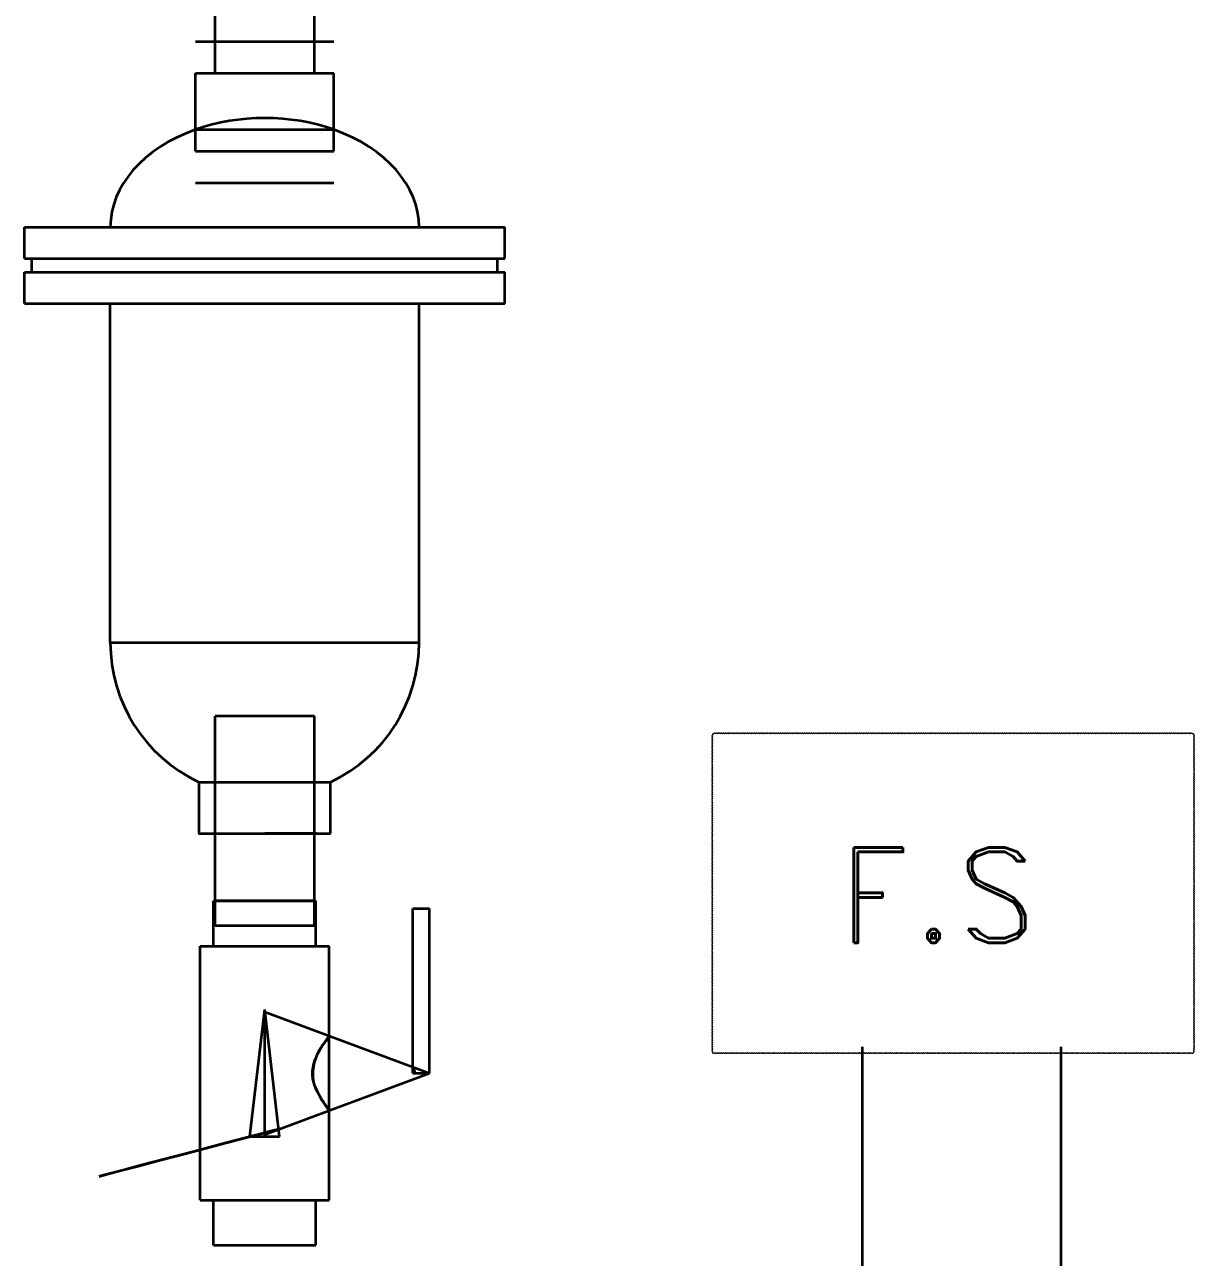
# Model space of a CAD drawing. Header units: inches. Extents: x 191440 to 383551, y 141448 to 284946.
# Drawn here: x 191816.548 to 191817.683, y 141603.562 to 141604.758 of the extents above; entities that cross this region are included whole.
import ezdxf

# ---------------------------------------------------------------- set-up
doc = ezdxf.new("R2010")
doc.units = ezdxf.units.IN
doc.header["$MEASUREMENT"] = 0
doc.linetypes.add('DGN Style 3', pattern=[426.72, 304.8, -121.92])
doc.layers.add('VP', color=7, linetype='Continuous')
doc.layers.add('WB-SJ3-M-SECTA - I-DIAG-EQPM', color=6, linetype='Continuous', lineweight=13)
doc.layers.add('WB-SJ3-M-SECTA - P-TW', color=7, linetype='Continuous', lineweight=35)
doc.styles.add('ROMAND10', font='ROMAND.shx', dxfattribs={"height": 0.2})

# ---------------------------------------------------------------- blocks, each defined once
blk = doc.blocks.new('PIPE_7')
at = {"layer": 'WB-SJ3-M-SECTA - P-TW', "linetype": 'DGN Style 3', "lineweight": 35}
for p, q in [((1.131267806291362, 48.88900738334632), (1.131267806291362, 59.89971988344223)), ((23.75314280629163, 48.88900738358461), (23.75314280629163, 59.89971988344223))]:
    blk.add_line(p, q, dxfattribs=at)
at = {"layer": 'WB-SJ3-M-SECTA - P-TW', "linetype": 'Continuous', "lineweight": 35}
for p, q in [((1.131267806291362, 0.0009516053196421126), (1.131267806291362, 48.88900738334632)), ((23.75314280629163, 0.0009516053196421126), (23.75314280629163, 48.88900738358461))]:
    blk.add_line(p, q, dxfattribs=at)
at = {"layer": 'WB-SJ3-M-SECTA - P-TW', "linetype": 'Continuous', "lineweight": 35, "flags": 128}
blk.add_lwpolyline([(0.000174055814568419, 59.89971988344223), (24.88423655581437, 59.89971988344223)], dxfattribs=at)
blk = doc.blocks.new('*U171')
at = {"layer": 'WB-SJ3-M-SECTA - P-TW'}
for p, q in [((7.385492153844098e-06, 130.9303684678071), (7.385492153844098e-06, 138.044757233858)), ((109.3184032680988, 130.9303684678071), (109.3184032680988, 138.044757233858)), ((7.385492153844098e-06, 130.9303684678071), (1.673360839128236, 130.9303684678071)), ((1.673360838889948, 127.808564560175), (1.673360838889948, 130.9303684678071)), ((107.6450498144627, 127.808564560175), (107.6450498144627, 130.9303684678071)), ((107.6450498552322, 130.9303684678071), (109.3184033088683, 130.9303684678071)), ((7.385492153844098e-06, 120.694175794124), (7.385492153844098e-06, 127.808564560175)), ((109.3184032680988, 120.694175794124), (109.3184032680988, 127.808564560175)), ((7.385492153844098e-06, 120.694175794124), (19.50295534729958, 120.694175794124)), ((19.50295534729958, 43.50790159225471), (19.50295534729958, 120.694175794124)), ((89.81545530629137, 43.50790159225471), (89.81545530629137, 120.694175794124)), ((89.81545534729958, 120.694175794124), (109.3184033091065, 120.694175794124)), ((69.67971636462198, 8.365511894226074e-05), (69.67971636462198, 11.72195876216756)), ((45.47011062908177, 8.365511894226074e-05), (54.52047520017595, 8.365511894226074e-05))]:
    blk.add_line(p, q, dxfattribs=at)
at = {"layer": 'WB-SJ3-M-SECTA - P-TW', "linetype": 'DGN Style 3'}
for p, q in [((7.385492153844098e-06, 138.044757233858), (19.50295534729958, 138.044757233858)), ((89.81545534729958, 138.044757233858), (109.3184033091065, 138.044757233858)), ((7.385492153844098e-06, 127.808564560175), (1.673360839128236, 127.808564560175)), ((107.6450498554705, 127.808564560175), (109.3184033091065, 127.808564560175)), ((54.52047520017595, 8.365511894226074e-05), (54.65920532703376, 8.365511894226074e-05))]:
    blk.add_line(p, q, dxfattribs=at)
at = {"layer": 'WB-SJ3-M-SECTA - P-TW', "flags": 128}
for points in [[(38.89533030605298, 160.2641964645372), (70.42308030605318, 160.2641964645372)], [(38.89533030605298, 160.2641964645372), (38.89533032703412, 160.2641964645372)], [(7.385492153844098e-06, 138.0447572336197), (109.3184032680988, 138.0447572336197)], [(7.385492153844098e-06, 138.0447572336197), (7.344484401983209e-06, 138.0447572336197)], [(109.3184033091065, 138.0447572336197), (109.3184032676218, 138.0447572336197)], [(7.385492153844098e-06, 130.9303684675688), (109.3184032680988, 130.9303684675688)], [(7.385492153844098e-06, 130.9303684675688), (7.344484401983209e-06, 130.9303684675688)], [(109.3184033091065, 130.9303684675688), (109.3184032678605, 130.9303684675688)], [(7.385492153844098e-06, 127.8085645599367), (109.3184032680988, 127.8085645599367)], [(7.385492153844098e-06, 127.8085645599367), (7.344484401983209e-06, 127.8085645599367)], [(109.3184033091065, 127.8085645599367), (109.3184032676218, 127.8085645599367)], [(7.385253866232233e-06, 120.6941757938857), (109.3184032678605, 120.6941757938857)], [(7.385015578620369e-06, 120.6941757938857), (7.344245659623994e-06, 120.6941757938857)], [(109.3184033088683, 120.6941757938857), (109.3184032673835, 120.6941757938857)], [(19.50295534706129, 43.5079015920146), (19.50295530605308, 43.5079015920146)], [(19.50295534706129, 43.5079015920146), (89.81545530605308, 43.5079015920146)], [(89.81545534706129, 43.5079015920146), (89.8154553058148, 43.5079015920146)], [(39.63869428849193, 11.72195876192927), (39.63869424796076, 11.72195876192927)], [(39.63869428920725, 11.72195876169098), (69.6797163643837, 11.72195876169098)], [(69.67971640563019, 11.72195876192927), (69.6797163643837, 11.72195876192927)], [(39.63869428825365, 8.365488065464888e-05), (39.63869424772247, 8.365488065464888e-05)], [(39.63869428873068, 8.365488065464888e-05), (69.6797163643837, 8.365488065464888e-05)], [(69.67971640539145, 8.365488065464888e-05), (69.6797163643837, 8.365488065464888e-05)]]:
    blk.add_lwpolyline(points, dxfattribs=at)
at = {"layer": 'WB-SJ3-M-SECTA - P-TW', "linetype": 'DGN Style 3', "flags": 128}
for points in [[(38.89533032703412, 160.2641964645372), (70.42308030605318, 160.2641964645372)], [(66.43261041426649, 8.365511894226074e-05), (57.02830004787438, 8.365511894226074e-05), (54.65920532703376, 8.365511894226074e-05)]]:
    blk.add_lwpolyline(points, dxfattribs=at)
at = {"layer": 'WB-SJ3-M-SECTA - P-TW'}
for start, end in [(180, 244.7068297451315), (295.2931702548685, 359.9999999999999)]:
    blk.add_arc((54.65920532655718, 43.5079015920146), 35.15625, start, end, dxfattribs=at)
at = {"layer": 'WB-SJ3-M-SECTA - P-TW', "linetype": 'DGN Style 3'}
blk.add_ellipse((54.65920532679547, 138.0447572336197), major_axis=(35.15624999999999, 0), ratio=0.7070870171212611, start_param=1.105827804156613, end_param=2.035764850754552, dxfattribs=at)
at = {"layer": 'WB-SJ3-M-SECTA - P-TW'}
for start_param, end_param in [(2.035764850754552, 3.141592653589793), (0, 1.105827804156613)]:
    blk.add_ellipse((54.65920532679547, 138.0447572336197), major_axis=(35.15624999999999, 0), ratio=0.7070870171212611, start_param=start_param, end_param=end_param, dxfattribs=at)
blk.add_rational_spline([(39.63869424796076, 11.72195878147977), (39.63869428825365, 5.861021208762395), (39.63869428849193, 8.365511894226074e-05), (41.60343094587324, 8.365511894226074e-05), (43.56816760349284, 8.365511894226074e-05)], [0.9999999996243765, 1, 1, 1, 1], degree=2, knots=[0, 0, 0, 0.8843268768241999, 0.8843268768241999, 1, 1, 1], dxfattribs=at)
at = {"layer": 'WB-SJ3-M-SECTA - P-TW', "linetype": 'DGN Style 3'}
blk.add_open_spline([(43.56816760349284, 8.365511894226074e-05), (54.7691552045344, 8.365511894226074e-05), (65.9701428058147, 8.365511894226074e-05)], degree=2, dxfattribs=at)
at = {"layer": 'WB-SJ3-M-SECTA - P-TW'}
blk.add_open_spline([(65.9701428058147, 8.365511894226074e-05), (67.82492958521834, 8.365511894226074e-05), (69.6797163643837, 8.365511894226074e-05)], degree=2, dxfattribs=at)
blk = doc.blocks.new('V_BALL_2')
at = {"layer": 'WB-SJ3-M-SECTA - P-TW', "linetype": 'Continuous', "lineweight": 35}
for p, q in [((3.084705306053365, 68.10444653367995), (3.084705306053365, 78.3914465339185)), ((26.32570530605335, 68.10444653367995), (26.32570530605335, 78.3914465339185)), ((48.45520530605336, 39.19607153344259), (48.45520530605336, 76.69607153368088)), ((52.20520530605336, 39.19607153344259), (52.20520530605336, 76.69607153368088)), ((0.0009865560532489326, 10.28769653391828), (0.0009865560532489326, 68.10444653367995)), ((29.40942405605347, 47.68765676999101), (29.40942405605347, 68.10444653367995)), ((29.40874811792401, 47.68790856170745), (52.20520530605336, 39.19607153344259)), ((29.40942405605347, 30.70448629689236), (52.20520530605336, 39.19607153344259)), ((48.91215366935739, 39.19607153344259), (52.20520530605336, 39.19607153344259)), ((29.40942405605347, 10.28769653391828), (29.40942405605347, 30.75204532909447)), ((3.084705306053365, 0.0006965336797293276), (3.084705306053365, 10.28769653367999)), ((26.32570530605335, 0.0006965336797293276), (26.32570530605335, 10.28769653367999))]:
    blk.add_line(p, q, dxfattribs=at)
at = {"layer": 'WB-SJ3-M-SECTA - P-TW', "linetype": 'DGN Style 3', "lineweight": 35}
for p, q in [((11.3119240562919, 24.74188403344124), (14.70520530629165, 53.65025903344213)), ((18.09848655629185, 24.74188403344124), (14.70520530629165, 53.65025903344213)), ((14.70520530605336, 53.16507934594119), (29.40874811792401, 47.68790856170745)), ((14.70520530629165, 24.74188403344124), (14.70520530629165, 53.16496319794715)), ((29.40942405605347, 30.75204532909447), (29.40942405605347, 47.68765676999101)), ((14.70520530605336, 25.22706372094217), (29.40942405605347, 30.70448629689236))]:
    blk.add_line(p, q, dxfattribs=at)
at = {"layer": 'WB-SJ3-M-SECTA - P-TW', "linetype": 'Continuous', "lineweight": 35, "flags": 128}
for points in [[(3.084705306053365, 78.39144653368021), (26.32570530605335, 78.39144653368021)], [(26.32570530557632, 78.39144653368021), (26.32570530605335, 78.39144653368021)], [(48.45520530605336, 76.6960715329642), (48.45520530605336, 76.6960715332043)], [(48.45520530605336, 76.6960715332043), (52.20520530605336, 76.6960715332043)], [(52.20520530605336, 39.1960715329642), (52.20520530605336, 76.6960715329642)], [(0.0009865562919912918, 68.10444653296508), (29.40942405629175, 68.10444653296508)], [(29.40942405557644, 68.10444653296508), (29.40942405629175, 68.10444653296508)], [(48.45520530581507, 39.19607153344259), (52.20520530581507, 39.19607153344259)], [(52.18283651685715, 39.19607153344259), (52.20520530581507, 39.19607153344259)], [(0.0009865562919912918, 10.2876965334417), (29.40942405629175, 10.2876965334417)], [(26.32570530629164, 10.2876965334417), (29.40942405629175, 10.2876965334417)], [(3.084705306053365, 0.0006965334414417157), (26.32570530605335, 0.0006965334414417157)], [(26.01614280581498, 0.0006965334414417157), (26.32570530605335, 0.0006965334414417157)]]:
    blk.add_lwpolyline(points, dxfattribs=at)
at = {"layer": 'WB-SJ3-M-SECTA - P-TW', "linetype": 'DGN Style 3', "lineweight": 35, "flags": 128}
for points in [[(3.084705306053365, 78.39144653368021), (26.32570530557632, 78.39144653368021)], [(48.45520530605336, 39.1960715332043), (48.45520530605336, 76.6960715329642)], [(48.45520530605336, 76.6960715332043), (52.20520530605336, 76.6960715332043)], [(0.0009865562919912918, 68.10444653296508), (3.084705306291653, 68.10444653296508)], [(26.32570530605335, 68.10444653296508), (29.40942405557644, 68.10444653296508)], [(14.70520530629165, 25.22706372070388), (14.70520530629165, 53.16507934570291)], [(48.50912641930609, 39.19607153344259), (52.18283651685715, 39.19607153344259)], [(11.31192405605316, 24.74188403344124), (18.09848655605356, 24.74188403344124)], [(3.394267805815161, 0.0006965334414417157), (26.01614280581498, 0.0006965334414417157)]]:
    blk.add_lwpolyline(points, dxfattribs=at)
at = {"layer": 'WB-SJ3-M-SECTA - P-TW', "linetype": 'Continuous', "lineweight": 35}
for points, knots in [([(29.40942405605347, 30.75204532909447), (29.4141782112124, 30.74388327622364), (29.45747292256374, 30.63046595096603), (27.47072838163376, 32.8666416525848), (24.17308046007156, 41.43111126995063), (28.97252138090153, 46.94187670230895), (29.25774988722833, 47.47878870844943), (29.38974770712866, 47.66091958713514), (29.40222316503559, 47.67787171363852), (29.40845643758803, 47.68634172129714)], [0, 0, 0, 0, 0.01648349511028891, 0.4079534436881763, 0.4320537596514909, 0.9282050131135698, 0.9521725023826053, 0.9761033358816918, 1, 1, 1, 1]), ([(29.40885329890261, 47.68808199214982), (29.40717144966129, 47.6853062150476), (29.40311741256755, 47.67861530351729), (29.28676801633856, 47.65303282785499), (29.27637543559104, 47.54010045480754), (29.25295575284963, 47.46736975908243), (29.24707516479521, 47.45114405155255)], [0, 0, 0, 0, 0.2375823432572851, 0.5726837465514297, 0.9072898846332286, 1, 1, 1, 1])]:
    blk.add_open_spline(points, degree=3, knots=knots, dxfattribs=at)
at = {"layer": 'WB-SJ3-M-SECTA - P-TW', "linetype": 'DGN Style 3', "lineweight": 35}
for points, knots in [([(29.24707516479521, 47.45114405155255), (29.00040356230738, 46.77052823638951), (25.81938142299668, 43.95079707217155), (25.25882596445126, 37.40172470545804), (27.99335843515428, 32.53981984949132), (29.31688256955158, 30.91092287468928), (29.40942405605347, 30.75204532909447)], [0, 0, 0, 0, 0.3202429801463288, 0.6161335854844465, 0.6429480163677319, 1, 1, 1, 1]), ([(14.70520530962949, 25.62006611156539), (18.86760720157645, 26.71537441039072), (18.86649705243144, 26.7155233240137), (14.70520531034481, 25.62006555581138), (14.70520531034481, 25.62006555581138), (-35.23029559469479, 12.47457233738351), (-35.24361739373398, 12.47636652566143), (14.70520530962949, 25.62006611156539)], [0, 0, 0, 0, 1, 1, 1, 1.00000001, 1.000000555754474, 1.000000555754474, 1.000000555754474, 1.000000555754474])]:
    blk.add_open_spline(points, degree=3, knots=knots, dxfattribs=at)
at = {"layer": 'WB-SJ3-M-SECTA - P-TW', "linetype": 'Continuous', "lineweight": 35}
blk.add_open_spline([(48.91215366911911, 39.19563998866033), (48.39391357731847, 40.99242125153614), (48.38842299151429, 40.99076225853059), (48.9121537027363, 39.19607156109851)], degree=3, dxfattribs=at)
blk = doc.blocks.new('PIPE_26')
at = {"layer": 'WB-SJ3-M-SECTA - P-TW', "linetype": 'DGN Style 3', "lineweight": 35}
for p, q in [((0.1762678058148595, 20.99908365512056), (0.1762678058148595, 47.71473009157307)), ((22.79814280581468, 20.99908365512056), (22.79814280581468, 47.71473009157307))]:
    blk.add_line(p, q, dxfattribs=at)
at = {"layer": 'WB-SJ3-M-SECTA - P-TW', "linetype": 'Continuous', "lineweight": 35}
for p, q in [((0.1762678058148595, 0.0006320815100480104), (0.1762678058148595, 20.99908365512056)), ((22.79814280581468, 0.0006320815100480104), (22.79814280581468, 20.99908365512056))]:
    blk.add_line(p, q, dxfattribs=at)
at = {"layer": 'WB-SJ3-M-SECTA - P-TW', "linetype": 'DGN Style 3', "lineweight": 35, "flags": 128}
for points in [[(22.79814280605297, 47.71473009133479), (0.1762678060531471, 47.71473009133479)], [(22.79814280581468, 0.0006320812717603985), (0.1762678062914347, 0.0006320812717603985)]]:
    blk.add_lwpolyline(points, dxfattribs=at)
at = {"layer": 'WB-SJ3-M-SECTA - P-TW', "linetype": 'Continuous', "lineweight": 35, "flags": 128}
blk.add_lwpolyline([(22.79814280605297, 0.0006320812717603985), (0.1762678060531471, 0.0006320812717603985)], dxfattribs=at)
at = {"layer": 'WB-SJ3-M-SECTA - P-TW'}
for points in [[(0.1762678058148595, 20.99908365512056), (0.0009817581176321255, 20.99908365512056), (5.402219252348004, 20.99908365512056), (11.4354055304525, 20.99908365512056)], [(0.1762678058148595, 20.99908365512056), (0.1532458264828165, 20.99908365512056), (0.2305111582277277, 20.99908365512056), (0.3961676034928132, 20.99908365512056)], [(11.48720532703373, 20.99908365512056), (17.54138833951947, 20.99908365512056), (22.97080395412422, 20.99908365512056), (22.79814280581468, 20.99908365512056)], [(22.7254146761893, 20.99908365512056), (22.76772588300719, 20.99908365512056), (22.7904027543068, 20.99908365512056), (22.79228411364556, 20.99908365512056)]]:
    blk.add_open_spline(points, degree=3, dxfattribs=at)
at = {"layer": 'WB-SJ3-M-SECTA - P-TW', "linetype": 'DGN Style 3'}
for points in [[(0.3961676034928132, 20.99908365512056), (1.455876576423634, 20.99908365512056), (6.132724162101567, 20.99908365512056), (11.31253532218943, 20.99908365512056)], [(11.48720531654362, 20.99908365512056), (17.03835300040237, 20.99908365512056), (22.09074657463998, 20.99908365512056), (22.7254146761893, 20.99908365512056)]]:
    blk.add_open_spline(points, degree=3, dxfattribs=at)
at = {"layer": 'WB-SJ3-M-SECTA - P-TW', "linetype": 'Continuous', "lineweight": 35}
for points, weights in [([(0.1762678062914347, 5.653446533680835), (0.1762678055765718, 5.653446533440729), (11.48720530581477, 5.653446533680835)], [0.8038475772933596, 0.6339745962155706, 1]), ([(21.72513312125193, 5.653446533680835), (22.79814280605251, 5.653446533680835), (22.79814280581422, 5.653446533442548)], [0.7513403954119977, 0.7584957074779677, 0.8038475772933493])]:
    blk.add_rational_spline(points, weights, degree=2, dxfattribs=at)
at = {"layer": 'WB-SJ3-M-SECTA - P-TW', "linetype": 'DGN Style 3', "lineweight": 35}
blk.add_rational_spline([(22.79814280581422, 5.653446533442548), (22.79814280605297, 5.653446533680835), (21.28276452159889, 5.653446533680835), (11.48720530581477, 5.653446533680835), (1.691646090268932, 5.653446533680835), (0.1762678060536018, 5.653446533679016), (0.1762678062914347, 5.653446533680835)], [0.8038475772933493, 0.8660254037844184, 1, 0.5000000000000001, 1, 0.8660254037844295, 0.8038475772933596], degree=2, knots=[0, 0, 0, 0.1744576301870291, 0.1744576301870291, 0.8255423698129852, 0.8255423698129852, 1, 1, 1], dxfattribs=at)
blk = doc.blocks.new('PCPL_4')
at = {"layer": 'WB-SJ3-M-SECTA - P-TW', "linetype": 'Continuous', "lineweight": 35}
for p, q in [((0.00033030605300155, 12.12119646501378), (0.00033030605300155, 24.98427660560446)), ((31.5280803060532, 12.12119647932013), (31.5280803060532, 24.98427660560446))]:
    blk.add_line(p, q, dxfattribs=at)
at = {"layer": 'WB-SJ3-M-SECTA - P-TW', "linetype": 'DGN Style 3', "lineweight": 35}
for p, q in [((0.00033030605300155, 7.210626605510697), (0.00033030605300155, 12.12119646477549)), ((31.5280803060532, 7.210626605510697), (31.5280803060532, 12.12119646477549)), ((0.0003303062917439092, 7.21062660527241), (31.5280803060532, 7.21062660527241)), ((0.0003303062917439092, 0.0002016053185798228), (31.5280803060532, 0.0002016050802922109))]:
    blk.add_line(p, q, dxfattribs=at)
at = {"layer": 'WB-SJ3-M-SECTA - P-TW', "linetype": 'Continuous', "lineweight": 35, "flags": 128}
for points in [[(0.0003303062917439092, 32.19470160508172), (31.52808030557617, 32.19470160508172)], [(28.20623655629151, 32.19470160508172), (31.52808030629149, 32.19470160508172)], [(0.00033030605300155, 24.98427660512789), (31.5280803060532, 24.98427660512789)]]:
    blk.add_lwpolyline(points, dxfattribs=at)
at = {"layer": 'WB-SJ3-M-SECTA - P-TW', "linetype": 'DGN Style 3', "lineweight": 35, "flags": 128}
for points in [[(0.0003303062917439092, 7.21062660527241), (31.52808030629149, 7.21062660527241)], [(0.0003303058147139382, 0.0002016053185798228), (31.52808030581491, 0.0002016053185798228)], [(28.20623655581448, 0.0002016053185798228), (31.52808030581491, 0.0002016053185798228)]]:
    blk.add_lwpolyline(points, dxfattribs=at)

msp = doc.modelspace()

# ---------------------------------------------------------------- linework, layer by layer
at = {"layer": 'WB-SJ3-M-SECTA - I-DIAG-EQPM', "linetype": 'DGN Style 3', "elevation": -2641.427967650901}
msp.add_lwpolyline([(191817.2152617207, 141603.7611366635, 0.52056705), (191817.2173920763, 141603.7611366635, 0.52056705), (191817.219522432, 141603.7611366635, 0.52056705), (191817.2216527876, 141603.7611366635, 0.52056705), (191817.2237831433, 141603.7611366635, 0.52056705), (191817.2259134988, 141603.7611366635, 0.52056705), (191817.2280438545, 141603.7611366635, 0.52056705), (191817.2301742102, 141603.7611366635, 0.52056705), (191817.2323045658, 141603.7611366635, 0.52056705), (191817.2344349215, 141603.7611366635, 0.52056705), (191817.2365652771, 141603.7611366635, 0.52056705), (191817.2386956328, 141603.7611366635, 0.52056705), (191817.2408259884, 141603.7611366635, 0.52056705), (191817.2429563441, 141603.7611366635, 0.52056705), (191817.2450866997, 141603.7611366635, 0.52056705), (191817.2472170554, 141603.7611366635, 0.52056705), (191817.249347411, 141603.7611366635, 0.52056705), (191817.2514777667, 141603.7611366635, 0.52056705), (191817.2536081224, 141603.7611366635, 0.52056705), (191817.255738478, 141603.7611366635, 0.52056705), (191817.2578688336, 141603.7611366635, 0.52056705), (191817.2599991892, 141603.7611366635, 0.52056705), (191817.2621295449, 141603.7611366635, 0.52056705), (191817.2642599005, 141603.7611366635, 0.52056705), (191817.2663902562, 141603.7611366635, 0.52056705), (191817.2685206118, 141603.7611366635, 0.52056705), (191817.2706509675, 141603.7611366635, 0.52056705), (191817.2727813232, 141603.7611366635, 0.52056705), (191817.2749116788, 141603.7611366635, 0.52056705), (191817.2770420345, 141603.7611366635, 0.52056705), (191817.2791723901, 141603.7611366635, 0.52056705), (191817.2813027457, 141603.7611366635, 0.52056705), (191817.2834331013, 141603.7611366635, 0.52056705), (191817.285563457, 141603.7611366635, 0.52056705), (191817.2876938126, 141603.7611366635, 0.52056705), (191817.2898241683, 141603.7611366635, 0.52056705), (191817.291954524, 141603.7611366635, 0.52056705), (191817.2940848796, 141603.7611366635, 0.52056705), (191817.2962152353, 141603.7611366635, 0.52056705), (191817.2983455909, 141603.7611366635, 0.52056705), (191817.3004759466, 141603.7611366635, 0.52056705), (191817.3026063022, 141603.7611366635, 0.52056705), (191817.3047366579, 141603.7611366635, 0.52056705), (191817.3068670135, 141603.7611366635, 0.52056705), (191817.3089973692, 141603.7611366635, 0.52056705), (191817.3111277249, 141603.7611366635, 0.52056705), (191817.3132580805, 141603.7611366635, 0.52056705), (191817.3153884361, 141603.7611366635, 0.52056705), (191817.3175187917, 141603.7611366635, 0.52056705), (191817.3196491474, 141603.7611366635, 0.52056705), (191817.321779503, 141603.7611366635, 0.52056705), (191817.3239098587, 141603.7611366635, 0.52056705), (191817.3260402143, 141603.7611366635, 0.52056705), (191817.32817057, 141603.7611366635, 0.52056705), (191817.3303009257, 141603.7611366635, 0.52056705), (191817.3324312813, 141603.7611366635, 0.52056705), (191817.334561637, 141603.7611366635, 0.52056705), (191817.3366919925, 141603.7611366635, 0.52056705), (191817.3388223482, 141603.7611366635, 0.52056705), (191817.3409527038, 141603.7611366635, 0.52056705), (191817.3430830595, 141603.7611366635, 0.52056705), (191817.3452134151, 141603.7611366635, 0.52056705), (191817.3473437708, 141603.7611366635, 0.52056705), (191817.3494741265, 141603.7611366635, 0.52056705), (191817.3516044821, 141603.7611366635, 0.52056705), (191817.3537348378, 141603.7611366635, 0.52056705), (191817.3558651934, 141603.7611366635, 0.52056705), (191817.3579955491, 141603.7611366635, 0.52056705), (191817.3601259047, 141603.7611366635, 0.52056705), (191817.3622562604, 141603.7611366635, 0.52056705), (191817.364386616, 141603.7611366635, 0.52056705), (191817.3665169716, 141603.7611366635, 0.52056705), (191817.3686473273, 141603.7611366635, 0.52056705), (191817.3707776829, 141603.7611366635, 0.52056705), (191817.3729080386, 141603.7611366635, 0.52056705), (191817.3750383942, 141603.7611366635, 0.52056705), (191817.3771687499, 141603.7611366635, 0.52056705), (191817.3792991055, 141603.7611366635, 0.52056705), (191817.3814294612, 141603.7611366635, 0.52056705), (191817.3835598168, 141603.7611366635, 0.52056705), (191817.3856901725, 141603.7611366635, 0.52056705), (191817.3878205282, 141603.7611366635, 0.52056705), (191817.3899508837, 141603.7611366635, 0.52056705), (191817.3920812394, 141603.7611366635, 0.52056705), (191817.394211595, 141603.7611366635, 0.52056705), (191817.3963419507, 141603.7611366635, 0.52056705), (191817.3984723063, 141603.7611366635, 0.52056705), (191817.400602662, 141603.7611366635, 0.52056705), (191817.4027330176, 141603.7611366635, 0.52056705), (191817.4048633733, 141603.7611366635, 0.52056705), (191817.406993729, 141603.7611366635, 0.52056705), (191817.4091240846, 141603.7611366635, 0.52056705), (191817.4112544403, 141603.7611366635, 0.52056705), (191817.4133847959, 141603.7611366635, 0.52056705), (191817.4155151516, 141603.7611366635, 0.52056705), (191817.4176455071, 141603.7611366635, 0.52056705), (191817.4197758629, 141603.7611366635, 0.52056705), (191817.4219062185, 141603.7611366635, 0.52056705), (191817.4240365741, 141603.7611366635, 0.52056705), (191817.4261669298, 141603.7611366635, 0.52056705), (191817.4282972854, 141603.7611366635, 0.52056705), (191817.4304276411, 141603.7611366635, 0.52056705), (191817.4325579967, 141603.7611366635, 0.52056705), (191817.4346883524, 141603.7611366635, 0.52056705), (191817.436818708, 141603.7611366635, 0.52056705), (191817.4389490637, 141603.7611366635, 0.52056705), (191817.4410794193, 141603.7611366635, 0.52056705), (191817.443209775, 141603.7611366635, 0.52056705), (191817.4453401307, 141603.7611366635, 0.52056705), (191817.4474704863, 141603.7611366635, 0.52056705), (191817.4496008419, 141603.7611366635, 0.52056705), (191817.4517311975, 141603.7611366635, 0.52056705), (191817.4538615532, 141603.7611366635, 0.52056705), (191817.4559919088, 141603.7611366635, 0.52056705), (191817.4581222645, 141603.7611366635, 0.52056705), (191817.4602526201, 141603.7611366635, 0.52056705), (191817.4623829758, 141603.7611366635, 0.52056705), (191817.4645133315, 141603.7611366635, 0.52056705), (191817.4666436871, 141603.7611366635, 0.52056705), (191817.4687740428, 141603.7611366635, 0.52056705), (191817.4709043984, 141603.7611366635, 0.52056705), (191817.473034754, 141603.7611366635, 0.52056705), (191817.4751651096, 141603.7611366635, 0.52056705), (191817.4772954653, 141603.7611366635, 0.52056705), (191817.4794258209, 141603.7611366635, 0.52056705), (191817.4815561766, 141603.7611366635, 0.52056705), (191817.4836865323, 141603.7611366635, 0.52056705), (191817.4858168879, 141603.7611366635, 0.52056705), (191817.4879472436, 141603.7611366635, 0.52056705), (191817.4900775992, 141603.7611366635, 0.52056705), (191817.4922079549, 141603.7611366635, 0.52056705), (191817.4943383105, 141603.7611366635, 0.52056705), (191817.4964686662, 141603.7611366635, 0.52056705), (191817.4985990218, 141603.7611366635, 0.52056705), (191817.5007293774, 141603.7611366635, 0.52056705), (191817.5028597331, 141603.7611366635, 0.52056705), (191817.5049900887, 141603.7611366635, 0.52056705), (191817.5071204444, 141603.7611366635, 0.52056705), (191817.5092508, 141603.7611366635, 0.52056705), (191817.5113811557, 141603.7611366635, 0.52056705), (191817.5135115113, 141603.7611366635, 0.52056705), (191817.515641867, 141603.7611366635, 0.52056705), (191817.5177722226, 141603.7611366635, 0.52056705), (191817.5199025783, 141603.7611366635, 0.52056705), (191817.5220329339, 141603.7611366635, 0.52056705), (191817.5241632895, 141603.7611366635, 0.52056705), (191817.5262936452, 141603.7611366635, 0.52056705), (191817.5284240008, 141603.7611366635, 0.52056705), (191817.5305543565, 141603.7611366635, 0.52056705), (191817.5326847121, 141603.7611366635, 0.52056705), (191817.5348150678, 141603.7611366635, 0.52056705), (191817.5369454234, 141603.7611366635, 0.52056705), (191817.5390757791, 141603.7611366635, 0.52056705), (191817.5412061348, 141603.7611366635, 0.52056705), (191817.5433364904, 141603.7611366635, 0.52056705), (191817.5454668461, 141603.7611366635, 0.52056705), (191817.5475972017, 141603.7611366635, 0.52056705), (191817.5497275574, 141603.7611366635, 0.52056705), (191817.551857913, 141603.7611366635, 0.52056705), (191817.5539882687, 141603.7611366635, 0.52056705), (191817.5561186243, 141603.7611366635, 0.52056705), (191817.5582489799, 141603.7611366635, 0.52056705), (191817.5603793356, 141603.7611366635, 0.52056705), (191817.5625096912, 141603.7611366635, 0.52056705), (191817.5646400469, 141603.7611366635, 0.52056705), (191817.5667704025, 141603.7611366635, 0.52056705), (191817.5689007582, 141603.7611366635, 0.52056705), (191817.5710311138, 141603.7611366635, 0.52056705), (191817.5731614695, 141603.7611366635, 0.52056705), (191817.5752918251, 141603.7611366635, 0.52056705), (191817.5774221808, 141603.7611366635, 0.52056705), (191817.5795525365, 141603.7611366635, 0.52056705), (191817.5816828921, 141603.7611366635, 0.52056705), (191817.5838132477, 141603.7611366635, 0.52056705), (191817.5859436033, 141603.7611366635, 0.52056705), (191817.5880739591, 141603.7611366635, 0.52056705), (191817.5902043146, 141603.7611366635, 0.52056705), (191817.5923346703, 141603.7611366635, 0.52056705), (191817.5944650259, 141603.7611366635, 0.52056705), (191817.5965953816, 141603.7611366635, 0.52056705), (191817.5987257373, 141603.7611366635, 0.52056705), (191817.6008560929, 141603.7611366635, 0.52056705), (191817.6029864486, 141603.7611366635, 0.52056705), (191817.6051168042, 141603.7611366635, 0.52056705), (191817.6072471599, 141603.7611366635, 0.52056705), (191817.6093775154, 141603.7611366635, 0.52056705), (191817.6115078711, 141603.7611366635, 0.52056705), (191817.6136382267, 141603.7611366635, 0.52056705), (191817.6157685824, 141603.7611366635, 0.52056705), (191817.6178989381, 141603.7611366635, 0.52056705), (191817.6200292937, 141603.7611366635, 0.52056705), (191817.6221596494, 141603.7611366635, 0.52056705), (191817.624290005, 141603.7611366635, 0.52056705), (191817.6264203607, 141603.7611366635, 0.52056705), (191817.6285507163, 141603.7611366635, 0.52056705), (191817.630681072, 141603.7611366635, 0.52056705), (191817.6328114276, 141603.7611366635, 0.52056705), (191817.6349417832, 141603.7611366635, 0.52056705), (191817.6370721389, 141603.7611366635, 0.52056705), (191817.6392024945, 141603.7611366635, 0.52056705), (191817.6413328503, 141603.7611366635, 0.52056705), (191817.6434632058, 141603.7611366635, 0.52056705), (191817.6455935615, 141603.7611366635, 0.52056705), (191817.6477239171, 141603.7611366635, 0.52056705), (191817.6498542728, 141603.7611366635, 0.52056705), (191817.6519846284, 141603.7611366635, 0.52056705), (191817.6541149841, 141603.7611366635, 0.52056705), (191817.6562453398, 141603.7611366635, 0.52056705), (191817.6583756954, 141603.7611366635, 0.52056705), (191817.6605060511, 141603.7611366635, 0.52056705), (191817.6626364067, 141603.7611366635, 0.52056705), (191817.6647667623, 141603.7611366635, 0.52056705), (191817.6668971179, 141603.7611366635, 0.52056705), (191817.6690274736, 141603.7611366635, 0.52056705), (191817.6711578292, 141603.7611366635, 0.52056705), (191817.6732881849, 141603.7611366635, 0.52056705), (191817.6754185406, 141603.7611366635, 0.52056705), (191817.6775488962, 141603.7611366635, 0.52056705), (191817.6796792519, 141603.7611366635, 0.52056705), (191817.6818096075, 141603.7611366635, 0.52056705), (191817.6821855881, 141603.7628910385, 0.52056705), (191817.6821855881, 141603.7650213941, 0.52056705), (191817.6821855881, 141603.7671517498, 0.52056705), (191817.6821855881, 141603.7692821054, 0.52056705), (191817.6821855881, 141603.7714124611, 0.52056705), (191817.6821855881, 141603.7735428167, 0.52056705), (191817.6821855881, 141603.7756731724, 0.52056705), (191817.6821855881, 141603.777803528, 0.52056705), (191817.6821855881, 141603.7799338837, 0.52056705), (191817.6821855881, 141603.7820642393, 0.52056705), (191817.6821855881, 141603.784194595, 0.52056705), (191817.6821855881, 141603.7863249506, 0.52056705), (191817.6821855881, 141603.7884553063, 0.52056705), (191817.6821855881, 141603.7905856619, 0.52056705), (191817.6821855881, 141603.7927160175, 0.52056705), (191817.6821855881, 141603.7948463732, 0.52056705), (191817.6821855881, 141603.7969767288, 0.52056705), (191817.6821855881, 141603.7991070845, 0.52056705), (191817.6821855881, 141603.8012374402, 0.52056705), (191817.6821855881, 141603.8033677958, 0.52056705), (191817.6821855881, 141603.8054981515, 0.52056705), (191817.6821855881, 141603.8076285071, 0.52056705), (191817.6821855881, 141603.8097588628, 0.52056705), (191817.6821855881, 141603.8118892184, 0.52056705), (191817.6821855881, 141603.8140195741, 0.52056705), (191817.6821855881, 141603.8161499296, 0.52056705), (191817.6821855881, 141603.8182802853, 0.52056705), (191817.6821855881, 141603.820410641, 0.52056705), (191817.6821855881, 141603.8225409966, 0.52056705), (191817.6821855881, 141603.8246713523, 0.52056705), (191817.6821855881, 141603.8268017079, 0.52056705), (191817.6821855881, 141603.8289320636, 0.52056705), (191817.6821855881, 141603.8310624192, 0.52056705), (191817.6821855881, 141603.8331927749, 0.52056705), (191817.6821855881, 141603.8353231305, 0.52056705), (191817.6821855881, 141603.8374534862, 0.52056705), (191817.6821855881, 141603.8395838419, 0.52056705), (191817.6821855881, 141603.8417141974, 0.52056705), (191817.6821855881, 141603.8438445531, 0.52056705), (191817.6821855881, 141603.8459749088, 0.52056705), (191817.6821855881, 141603.8481052644, 0.52056705), (191817.6821855881, 141603.85023562, 0.52056705), (191817.6821855881, 141603.8523659757, 0.52056705), (191817.6821855881, 141603.8544963313, 0.52056705), (191817.6821855881, 141603.856626687, 0.52056705), (191817.6821855881, 141603.8587570427, 0.52056705), (191817.6821855881, 141603.8608873983, 0.52056705), (191817.6821855881, 141603.863017754, 0.52056705), (191817.6821855881, 141603.8651481096, 0.52056705), (191817.6821855881, 141603.8672784652, 0.52056705), (191817.6821855881, 141603.8694088208, 0.52056705), (191817.6821855881, 141603.8715391765, 0.52056705), (191817.6821855881, 141603.8736695321, 0.52056705), (191817.6821855881, 141603.8757998878, 0.52056705), (191817.6821855881, 141603.8779302435, 0.52056705), (191817.6821855881, 141603.8800605991, 0.52056705), (191817.6821855881, 141603.8821909548, 0.52056705), (191817.6821855881, 141603.8843213104, 0.52056705), (191817.6821855881, 141603.8864516661, 0.52056705), (191817.6821855881, 141603.8885820217, 0.52056705), (191817.6821855881, 141603.8907123774, 0.52056705), (191817.6821855881, 141603.892842733, 0.52056705), (191817.6821855881, 141603.8949730887, 0.52056705), (191817.6821855881, 141603.8971034444, 0.52056705), (191817.6821855881, 141603.8992338, 0.52056705), (191817.6821855881, 141603.9013641556, 0.52056705), (191817.6821855881, 141603.9034945112, 0.52056705), (191817.6821855881, 141603.9056248669, 0.52056705), (191817.6821855881, 141603.9077552225, 0.52056705), (191817.6821855881, 141603.9098855782, 0.52056705), (191817.6821855881, 141603.9120159338, 0.52056705), (191817.6821855881, 141603.9141462895, 0.52056705), (191817.6821855881, 141603.9162766452, 0.52056705), (191817.6821855881, 141603.9184070008, 0.52056705), (191817.6821855881, 141603.9205373565, 0.52056705), (191817.6821855881, 141603.9226677121, 0.52056705), (191817.6821855881, 141603.9247980677, 0.52056705), (191817.6821855881, 141603.9269284233, 0.52056705), (191817.6821855881, 141603.929058779, 0.52056705), (191817.6821855881, 141603.9311891346, 0.52056705), (191817.6821855881, 141603.9333194903, 0.52056705), (191817.6821855881, 141603.935449846, 0.52056705), (191817.6821855881, 141603.9375802016, 0.52056705), (191817.6821855881, 141603.9397105573, 0.52056705), (191817.6821855881, 141603.9418409129, 0.52056705), (191817.6821855881, 141603.9439712686, 0.52056705), (191817.6821855881, 141603.9461016242, 0.52056705), (191817.6821855881, 141603.9482319799, 0.52056705), (191817.6821855881, 141603.9503623355, 0.52056705), (191817.6821855881, 141603.9524926911, 0.52056705), (191817.6821855881, 141603.9546230469, 0.52056705), (191817.6821855881, 141603.9567534024, 0.52056705), (191817.6821855881, 141603.9588837581, 0.52056705), (191817.6821855881, 141603.9610141137, 0.52056705), (191817.6821855881, 141603.9631444694, 0.52056705), (191817.6821855881, 141603.965274825, 0.52056705), (191817.6821855881, 141603.9674051807, 0.52056705), (191817.6821855881, 141603.9695355363, 0.52056705), (191817.6821855881, 141603.971665892, 0.52056705), (191817.6821855881, 141603.9737962477, 0.52056705), (191817.6821855881, 141603.9759266033, 0.52056705), (191817.6821855881, 141603.9780569589, 0.52056705), (191817.6821855881, 141603.9801873145, 0.52056705), (191817.6821855881, 141603.9823176702, 0.52056705), (191817.6821855881, 141603.9844480258, 0.52056705), (191817.6821855881, 141603.9865783815, 0.52056705), (191817.6821855881, 141603.9887087371, 0.52056705), (191817.6821855881, 141603.9908390928, 0.52056705), (191817.6821855881, 141603.9929694485, 0.52056705), (191817.6821855881, 141603.9950998041, 0.52056705), (191817.6821855881, 141603.9972301598, 0.52056705), (191817.6821855881, 141603.9993605154, 0.52056705), (191817.6821855881, 141604.0014908711, 0.52056705), (191817.6821855881, 141604.0036212266, 0.52056705), (191817.6821855881, 141604.0057515824, 0.52056705), (191817.6821855881, 141604.0078819379, 0.52056705), (191817.6821855881, 141604.0100122936, 0.52056705), (191817.6821855881, 141604.0121426493, 0.52056705), (191817.6821855881, 141604.0142730049, 0.52056705), (191817.6821855881, 141604.0164033606, 0.52056705), (191817.6821855881, 141604.0185337162, 0.52056705), (191817.6821855881, 141604.0206640719, 0.52056705), (191817.6821855881, 141604.0227944275, 0.52056705), (191817.6821855881, 141604.0249247832, 0.52056705), (191817.6821855881, 141604.0270551388, 0.52056705), (191817.6821855881, 141604.0291854945, 0.52056705), (191817.6821855881, 141604.0313158502, 0.52056705), (191817.6821855881, 141604.0334462058, 0.52056705), (191817.6821855881, 141604.0355765614, 0.52056705), (191817.6821855881, 141604.037706917, 0.52056705), (191817.6821855881, 141604.0398372727, 0.52056705), (191817.6821855881, 141604.0419676283, 0.52056705), (191817.6821855881, 141604.044097984, 0.52056705), (191817.6821855881, 141604.0462283396, 0.52056705), (191817.6821855881, 141604.0483586953, 0.52056705), (191817.6821855881, 141604.050489051, 0.52056705), (191817.6821855881, 141604.0526194066, 0.52056705), (191817.6821855881, 141604.0547497623, 0.52056705), (191817.6821855881, 141604.0568801179, 0.52056705), (191817.6821855881, 141604.0590104735, 0.52056705), (191817.6821855881, 141604.0611408291, 0.52056705), (191817.6821855881, 141604.0632711848, 0.52056705), (191817.6821855881, 141604.0654015404, 0.52056705), (191817.6821855881, 141604.0675318961, 0.52056705), (191817.6821855881, 141604.0696622518, 0.52056705), (191817.6807177104, 141604.0703247296, 0.52056705), (191817.6785873547, 141604.0703247296, 0.52056705), (191817.6764569991, 141604.0703247296, 0.52056705), (191817.6743266434, 141604.0703247296, 0.52056705), (191817.6721962878, 141604.0703247296, 0.52056705), (191817.6700659322, 141604.0703247296, 0.52056705), (191817.6679355765, 141604.0703247296, 0.52056705), (191817.6658052209, 141604.0703247296, 0.52056705), (191817.6636748652, 141604.0703247296, 0.52056705), (191817.6615445096, 141604.0703247296, 0.52056705), (191817.6594141539, 141604.0703247296, 0.52056705), (191817.6572837982, 141604.0703247296, 0.52056705), (191817.6551534426, 141604.0703247296, 0.52056705), (191817.6530230869, 141604.0703247296, 0.52056705), (191817.6508927313, 141604.0703247296, 0.52056705), (191817.6487623756, 141604.0703247296, 0.52056705), (191817.6466320201, 141604.0703247296, 0.52056705), (191817.6445016644, 141604.0703247296, 0.52056705), (191817.6423713088, 141604.0703247296, 0.52056705), (191817.6402409531, 141604.0703247296, 0.52056705), (191817.6381105974, 141604.0703247296, 0.52056705), (191817.6359802418, 141604.0703247296, 0.52056705), (191817.6338498861, 141604.0703247296, 0.52056705), (191817.6317195305, 141604.0703247296, 0.52056705), (191817.6295891748, 141604.0703247296, 0.52056705), (191817.6274588192, 141604.0703247296, 0.52056705), (191817.6253284635, 141604.0703247296, 0.52056705), (191817.6231981079, 141604.0703247296, 0.52056705), (191817.6210677522, 141604.0703247296, 0.52056705), (191817.6189373966, 141604.0703247296, 0.52056705), (191817.616807041, 141604.0703247296, 0.52056705), (191817.6146766853, 141604.0703247296, 0.52056705), (191817.6125463297, 141604.0703247296, 0.52056705), (191817.610415974, 141604.0703247296, 0.52056705), (191817.6082856184, 141604.0703247296, 0.52056705), (191817.6061552627, 141604.0703247296, 0.52056705), (191817.6040249071, 141604.0703247296, 0.52056705), (191817.6018945514, 141604.0703247296, 0.52056705), (191817.5997641957, 141604.0703247296, 0.52056705), (191817.5976338401, 141604.0703247296, 0.52056705), (191817.5955034845, 141604.0703247296, 0.52056705), (191817.5933731289, 141604.0703247296, 0.52056705), (191817.5912427732, 141604.0703247296, 0.52056705), (191817.5891124176, 141604.0703247296, 0.52056705), (191817.5869820619, 141604.0703247296, 0.52056705), (191817.5848517063, 141604.0703247296, 0.52056705), (191817.5827213506, 141604.0703247296, 0.52056705), (191817.5805909949, 141604.0703247296, 0.52056705), (191817.5784606393, 141604.0703247296, 0.52056705), (191817.5763302836, 141604.0703247296, 0.52056705), (191817.574199928, 141604.0703247296, 0.52056705), (191817.5720695723, 141604.0703247296, 0.52056705), (191817.5699392167, 141604.0703247296, 0.52056705), (191817.5678088611, 141604.0703247296, 0.52056705), (191817.5656785055, 141604.0703247296, 0.52056705), (191817.5635481498, 141604.0703247296, 0.52056705), (191817.5614177941, 141604.0703247296, 0.52056705), (191817.5592874385, 141604.0703247296, 0.52056705), (191817.5571570828, 141604.0703247296, 0.52056705), (191817.5550267272, 141604.0703247296, 0.52056705), (191817.5528963715, 141604.0703247296, 0.52056705), (191817.5507660159, 141604.0703247296, 0.52056705), (191817.5486356602, 141604.0703247296, 0.52056705), (191817.5465053046, 141604.0703247296, 0.52056705), (191817.5443749489, 141604.0703247296, 0.52056705), (191817.5422445933, 141604.0703247296, 0.52056705), (191817.5401142376, 141604.0703247296, 0.52056705), (191817.537983882, 141604.0703247296, 0.52056705), (191817.5358535264, 141604.0703247296, 0.52056705), (191817.5337231707, 141604.0703247296, 0.52056705), (191817.5315928151, 141604.0703247296, 0.52056705), (191817.5294624594, 141604.0703247296, 0.52056705), (191817.5273321038, 141604.0703247296, 0.52056705), (191817.5252017481, 141604.0703247296, 0.52056705), (191817.5230713924, 141604.0703247296, 0.52056705), (191817.5209410368, 141604.0703247296, 0.52056705), (191817.5188106811, 141604.0703247296, 0.52056705), (191817.5166803255, 141604.0703247296, 0.52056705), (191817.5145499698, 141604.0703247296, 0.52056705), (191817.5124196142, 141604.0703247296, 0.52056705), (191817.5102892586, 141604.0703247296, 0.52056705), (191817.508158903, 141604.0703247296, 0.52056705), (191817.5060285473, 141604.0703247296, 0.52056705), (191817.5038981916, 141604.0703247296, 0.52056705), (191817.501767836, 141604.0703247296, 0.52056705), (191817.4996374803, 141604.0703247296, 0.52056705), (191817.4975071247, 141604.0703247296, 0.52056705), (191817.495376769, 141604.0703247296, 0.52056705), (191817.4932464134, 141604.0703247296, 0.52056705), (191817.4911160577, 141604.0703247296, 0.52056705), (191817.4889857021, 141604.0703247296, 0.52056705), (191817.4868553464, 141604.0703247296, 0.52056705), (191817.4847249908, 141604.0703247296, 0.52056705), (191817.4825946352, 141604.0703247296, 0.52056705), (191817.4804642795, 141604.0703247296, 0.52056705), (191817.4783339239, 141604.0703247296, 0.52056705), (191817.4762035682, 141604.0703247296, 0.52056705), (191817.4740732126, 141604.0703247296, 0.52056705), (191817.4719428569, 141604.0703247296, 0.52056705), (191817.4698125013, 141604.0703247296, 0.52056705), (191817.4676821456, 141604.0703247296, 0.52056705), (191817.4655517899, 141604.0703247296, 0.52056705), (191817.4634214343, 141604.0703247296, 0.52056705), (191817.4612910787, 141604.0703247296, 0.52056705), (191817.4591607231, 141604.0703247296, 0.52056705), (191817.4570303674, 141604.0703247296, 0.52056705), (191817.4549000118, 141604.0703247296, 0.52056705), (191817.4527696561, 141604.0703247296, 0.52056705), (191817.4506393005, 141604.0703247296, 0.52056705), (191817.4485089448, 141604.0703247296, 0.52056705), (191817.4463785891, 141604.0703247296, 0.52056705), (191817.4442482335, 141604.0703247296, 0.52056705), (191817.4421178778, 141604.0703247296, 0.52056705), (191817.4399875222, 141604.0703247296, 0.52056705), (191817.4378571665, 141604.0703247296, 0.52056705), (191817.4357268109, 141604.0703247296, 0.52056705), (191817.4335964552, 141604.0703247296, 0.52056705), (191817.4314660996, 141604.0703247296, 0.52056705), (191817.4293357439, 141604.0703247296, 0.52056705), (191817.4272053883, 141604.0703247296, 0.52056705), (191817.4250750327, 141604.0703247296, 0.52056705), (191817.422944677, 141604.0703247296, 0.52056705), (191817.4208143214, 141604.0703247296, 0.52056705), (191817.4186839657, 141604.0703247296, 0.52056705), (191817.4165536101, 141604.0703247296, 0.52056705), (191817.4144232544, 141604.0703247296, 0.52056705), (191817.4122928988, 141604.0703247296, 0.52056705), (191817.4101625431, 141604.0703247296, 0.52056705), (191817.4080321874, 141604.0703247296, 0.52056705), (191817.4059018319, 141604.0703247296, 0.52056705), (191817.4037714762, 141604.0703247296, 0.52056705), (191817.4016411206, 141604.0703247296, 0.52056705), (191817.3995107649, 141604.0703247296, 0.52056705), (191817.3973804093, 141604.0703247296, 0.52056705), (191817.3952500536, 141604.0703247296, 0.52056705), (191817.393119698, 141604.0703247296, 0.52056705), (191817.3909893423, 141604.0703247296, 0.52056705), (191817.3888589866, 141604.0703247296, 0.52056705), (191817.386728631, 141604.0703247296, 0.52056705), (191817.3845982753, 141604.0703247296, 0.52056705), (191817.3824679197, 141604.0703247296, 0.52056705), (191817.380337564, 141604.0703247296, 0.52056705), (191817.3782072084, 141604.0703247296, 0.52056705), (191817.3760768528, 141604.0703247296, 0.52056705), (191817.3739464972, 141604.0703247296, 0.52056705), (191817.3718161415, 141604.0703247296, 0.52056705), (191817.3696857858, 141604.0703247296, 0.52056705), (191817.3675554302, 141604.0703247296, 0.52056705), (191817.3654250745, 141604.0703247296, 0.52056705), (191817.3632947189, 141604.0703247296, 0.52056705), (191817.3611643632, 141604.0703247296, 0.52056705), (191817.3590340076, 141604.0703247296, 0.52056705), (191817.3569036519, 141604.0703247296, 0.52056705), (191817.3547732963, 141604.0703247296, 0.52056705), (191817.3526429406, 141604.0703247296, 0.52056705), (191817.350512585, 141604.0703247296, 0.52056705), (191817.3483822294, 141604.0703247296, 0.52056705), (191817.3462518737, 141604.0703247296, 0.52056705), (191817.3441215181, 141604.0703247296, 0.52056705), (191817.3419911624, 141604.0703247296, 0.52056705), (191817.3398608068, 141604.0703247296, 0.52056705), (191817.3377304511, 141604.0703247296, 0.52056705), (191817.3356000955, 141604.0703247296, 0.52056705), (191817.3334697398, 141604.0703247296, 0.52056705), (191817.3313393841, 141604.0703247296, 0.52056705), (191817.3292090285, 141604.0703247296, 0.52056705), (191817.3270786728, 141604.0703247296, 0.52056705), (191817.3249483172, 141604.0703247296, 0.52056705), (191817.3228179615, 141604.0703247296, 0.52056705), (191817.3206876059, 141604.0703247296, 0.52056705), (191817.3185572503, 141604.0703247296, 0.52056705), (191817.3164268947, 141604.0703247296, 0.52056705), (191817.314296539, 141604.0703247296, 0.52056705), (191817.3121661833, 141604.0703247296, 0.52056705), (191817.3100358277, 141604.0703247296, 0.52056705), (191817.307905472, 141604.0703247296, 0.52056705), (191817.3057751164, 141604.0703247296, 0.52056705), (191817.3036447607, 141604.0703247296, 0.52056705), (191817.3015144051, 141604.0703247296, 0.52056705), (191817.2993840494, 141604.0703247296, 0.52056705), (191817.2972536939, 141604.0703247296, 0.52056705), (191817.2951233382, 141604.0703247296, 0.52056705), (191817.2929929824, 141604.0703247296, 0.52056705), (191817.2908626269, 141604.0703247296, 0.52056705), (191817.2887322711, 141604.0703247296, 0.52056705), (191817.2866019155, 141604.0703247296, 0.52056705), (191817.2844715599, 141604.0703247296, 0.52056705), (191817.2823412043, 141604.0703247296, 0.52056705), (191817.2802108486, 141604.0703247296, 0.52056705), (191817.278080493, 141604.0703247296, 0.52056705), (191817.2759501373, 141604.0703247296, 0.52056705), (191817.2738197816, 141604.0703247296, 0.52056705), (191817.271689426, 141604.0703247296, 0.52056705), (191817.2695590704, 141604.0703247296, 0.52056705), (191817.2674287147, 141604.0703247296, 0.52056705), (191817.265298359, 141604.0703247296, 0.52056705), (191817.2631680035, 141604.0703247296, 0.52056705), (191817.2610376478, 141604.0703247296, 0.52056705), (191817.2589072922, 141604.0703247296, 0.52056705), (191817.2567769365, 141604.0703247296, 0.52056705), (191817.2546465808, 141604.0703247296, 0.52056705), (191817.2525162252, 141604.0703247296, 0.52056705), (191817.2503858695, 141604.0703247296, 0.52056705), (191817.2482555139, 141604.0703247296, 0.52056705), (191817.2461251582, 141604.0703247296, 0.52056705), (191817.2439948026, 141604.0703247296, 0.52056705), (191817.241864447, 141604.0703247296, 0.52056705), (191817.2397340914, 141604.0703247296, 0.52056705), (191817.2376037357, 141604.0703247296, 0.52056705), (191817.23547338, 141604.0703247296, 0.52056705), (191817.2333430243, 141604.0703247296, 0.52056705), (191817.2312126686, 141604.0703247296, 0.52056705), (191817.2290823131, 141604.0703247296, 0.52056705), (191817.2269519574, 141604.0703247296, 0.52056705), (191817.2248216018, 141604.0703247296, 0.52056705), (191817.2226912461, 141604.0703247296, 0.52056705), (191817.2205608905, 141604.0703247296, 0.52056705), (191817.2184305348, 141604.0703247296, 0.52056705), (191817.2163001791, 141604.0703247296, 0.52056705), (191817.2152617207, 141604.0692328326, 0.52056705), (191817.2152617207, 141604.0671024769, 0.52056705), (191817.2152617207, 141604.0649721213, 0.52056705), (191817.2152617207, 141604.0628417656, 0.52056705), (191817.2152617207, 141604.0607114099, 0.52056705), (191817.2152617207, 141604.0585810543, 0.52056705), (191817.2152617207, 141604.0564506986, 0.52056705), (191817.2152617207, 141604.054320343, 0.52056705), (191817.2152617207, 141604.0521899873, 0.52056705), (191817.2152617207, 141604.0500596317, 0.52056705), (191817.2152617207, 141604.047929276, 0.52056705), (191817.2152617207, 141604.0457989204, 0.52056705), (191817.2152617207, 141604.0436685648, 0.52056705), (191817.2152617207, 141604.041538209, 0.52056705), (191817.2152617207, 141604.0394078535, 0.52056705), (191817.2152617207, 141604.0372774978, 0.52056705), (191817.2152617207, 141604.0351471422, 0.52056705), (191817.2152617207, 141604.0330167865, 0.52056705), (191817.2152617207, 141604.0308864309, 0.52056705), (191817.2152617207, 141604.0287560752, 0.52056705), (191817.2152617207, 141604.0266257196, 0.52056705), (191817.2152617207, 141604.0244953639, 0.52056705), (191817.2152617207, 141604.0223650082, 0.52056705), (191817.2152617207, 141604.0202346526, 0.52056705), (191817.2152617207, 141604.0181042969, 0.52056705), (191817.2152617207, 141604.0159739414, 0.52056705), (191817.2152617207, 141604.0138435856, 0.52056705), (191817.2152617207, 141604.0117132301, 0.52056705), (191817.2152617207, 141604.0095828744, 0.52056705), (191817.2152617207, 141604.0074525188, 0.52056705), (191817.2152617207, 141604.0053221631, 0.52056705), (191817.2152617207, 141604.0031918074, 0.52056705), (191817.2152617207, 141604.0010614518, 0.52056705), (191817.2152617207, 141603.9989310961, 0.52056705), (191817.2152617207, 141603.9968007405, 0.52056705), (191817.2152617207, 141603.9946703848, 0.52056705), (191817.2152617207, 141603.9925400292, 0.52056705), (191817.2152617207, 141603.9904096735, 0.52056705), (191817.2152617207, 141603.9882793179, 0.52056705), (191817.2152617207, 141603.9861489623, 0.52056705), (191817.2152617207, 141603.9840186066, 0.52056705), (191817.2152617207, 141603.981888251, 0.52056705), (191817.2152617207, 141603.9797578953, 0.52056705), (191817.2152617207, 141603.9776275397, 0.52056705), (191817.2152617207, 141603.975497184, 0.52056705), (191817.2152617207, 141603.9733668284, 0.52056705), (191817.2152617207, 141603.9712364727, 0.52056705), (191817.2152617207, 141603.9691061171, 0.52056705), (191817.2152617207, 141603.9669757614, 0.52056705), (191817.2152617207, 141603.9648454057, 0.52056705), (191817.2152617207, 141603.9627150501, 0.52056705), (191817.2152617207, 141603.9605846945, 0.52056705), (191817.2152617207, 141603.9584543389, 0.52056705), (191817.2152617207, 141603.9563239832, 0.52056705), (191817.2152617207, 141603.9541936276, 0.52056705), (191817.2152617207, 141603.9520632719, 0.52056705), (191817.2152617207, 141603.9499329163, 0.52056705), (191817.2152617207, 141603.9478025606, 0.52056705), (191817.2152617207, 141603.9456722049, 0.52056705), (191817.2152617207, 141603.9435418493, 0.52056705), (191817.2152617207, 141603.9414114936, 0.52056705), (191817.2152617207, 141603.939281138, 0.52056705), (191817.2152617207, 141603.9371507823, 0.52056705), (191817.2152617207, 141603.9350204267, 0.52056705), (191817.2152617207, 141603.932890071, 0.52056705), (191817.2152617207, 141603.9307597155, 0.52056705), (191817.2152617207, 141603.9286293598, 0.52056705), (191817.2152617207, 141603.9264990041, 0.52056705), (191817.2152617207, 141603.9243686485, 0.52056705), (191817.2152617207, 141603.9222382928, 0.52056705), (191817.2152617207, 141603.9201079372, 0.52056705), (191817.2152617207, 141603.9179775815, 0.52056705), (191817.2152617207, 141603.9158472259, 0.52056705), (191817.2152617207, 141603.9137168702, 0.52056705), (191817.2152617207, 141603.9115865146, 0.52056705), (191817.2152617207, 141603.909456159, 0.52056705), (191817.2152617207, 141603.9073258033, 0.52056705), (191817.2152617207, 141603.9051954476, 0.52056705), (191817.2152617207, 141603.903065092, 0.52056705), (191817.2152617207, 141603.9009347364, 0.52056705), (191817.2152617207, 141603.8988043807, 0.52056705), (191817.2152617207, 141603.8966740251, 0.52056705), (191817.2152617207, 141603.8945436694, 0.52056705), (191817.2152617207, 141603.8924133138, 0.52056705), (191817.2152617207, 141603.8902829581, 0.52056705), (191817.2152617207, 141603.8881526024, 0.52056705), (191817.2152617207, 141603.8860222468, 0.52056705), (191817.2152617207, 141603.8838918911, 0.52056705), (191817.2152617207, 141603.8817615355, 0.52056705), (191817.2152617207, 141603.8796311799, 0.52056705), (191817.2152617207, 141603.8775008243, 0.52056705), (191817.2152617207, 141603.8753704686, 0.52056705), (191817.2152617207, 141603.873240113, 0.52056705), (191817.2152617207, 141603.8711097573, 0.52056705), (191817.2152617207, 141603.8689794016, 0.52056705), (191817.2152617207, 141603.866849046, 0.52056705), (191817.2152617207, 141603.8647186903, 0.52056705), (191817.2152617207, 141603.8625883347, 0.52056705), (191817.2152617207, 141603.860457979, 0.52056705), (191817.2152617207, 141603.8583276234, 0.52056705), (191817.2152617207, 141603.8561972677, 0.52056705), (191817.2152617207, 141603.8540669121, 0.52056705), (191817.2152617207, 141603.8519365565, 0.52056705), (191817.2152617207, 141603.8498062008, 0.52056705), (191817.2152617207, 141603.8476758451, 0.52056705), (191817.2152617207, 141603.8455454895, 0.52056705), (191817.2152617207, 141603.8434151339, 0.52056705), (191817.2152617207, 141603.8412847782, 0.52056705), (191817.2152617207, 141603.8391544226, 0.52056705), (191817.2152617207, 141603.8370240669, 0.52056705), (191817.2152617207, 141603.8348937113, 0.52056705), (191817.2152617207, 141603.8327633556, 0.52056705), (191817.2152617207, 141603.8306329999, 0.52056705), (191817.2152617207, 141603.8285026443, 0.52056705), (191817.2152617207, 141603.8263722886, 0.52056705), (191817.2152617207, 141603.824241933, 0.52056705), (191817.2152617207, 141603.8221115773, 0.52056705), (191817.2152617207, 141603.8199812218, 0.52056705), (191817.2152617207, 141603.8178508661, 0.52056705), (191817.2152617207, 141603.8157205105, 0.52056705), (191817.2152617207, 141603.8135901548, 0.52056705), (191817.2152617207, 141603.8114597991, 0.52056705), (191817.2152617207, 141603.8093294435, 0.52056705), (191817.2152617207, 141603.8071990878, 0.52056705), (191817.2152617207, 141603.8050687322, 0.52056705), (191817.2152617207, 141603.8029383765, 0.52056705), (191817.2152617207, 141603.800808021, 0.52056705), (191817.2152617207, 141603.7986776652, 0.52056705), (191817.2152617207, 141603.7965473096, 0.52056705), (191817.2152617207, 141603.794416954, 0.52056705), (191817.2152617207, 141603.7922865983, 0.52056705), (191817.2152617207, 141603.7901562427, 0.52056705), (191817.2152617207, 141603.788025887, 0.52056705), (191817.2152617207, 141603.7858955314, 0.52056705), (191817.2152617207, 141603.7837651757, 0.52056705), (191817.2152617207, 141603.7816348201, 0.52056705), (191817.2152617207, 141603.7795044644, 0.52056705), (191817.2152617207, 141603.7773741088, 0.52056705), (191817.2152617207, 141603.7752437531, 0.52056705), (191817.2152617207, 141603.7731133974, 0.52056705), (191817.2152617207, 141603.7709830418, 0.52056705), (191817.2152617207, 141603.7688526862, 0.52056705), (191817.2152617207, 141603.7667223306, 0.52056705), (191817.2152617207, 141603.7645919749, 0.52056705), (191817.2152617207, 141603.7624616193, 0.52056705)], format="xyb", close=True, dxfattribs=at)
at = {"layer": 'WB-SJ3-M-SECTA - P-TW', "linetype": 'Continuous', "lineweight": 35}
for p, q in [((191817.3607308909, 141603.1407920336, -2641.427967650901), (191817.360730891, 141603.7667480713, -2641.427967650901)), ((191817.5535014476, 141603.1407920336, -2641.427967650901), (191817.5535014477, 141603.7667480713, -2641.427967650901))]:
    msp.add_line(p, q, dxfattribs=at)

# ---------------------------------------------------------------- block references
at = {"layer": 'WB-SJ3-M-SECTA - P-TW', "linetype": 'Continuous', "lineweight": 35, "xscale": 0.004260711295509238, "yscale": 0.004260711295509238, "zscale": 0.004260711295509238}
for name, p in [('PIPE_7', (191816.7277390321, 141604.7114674614)), ('PCPL_4', (191816.7135849491, 141604.6047366435)), ('PIPE_26', (191816.7318080113, 141603.8840714135)), ('V_BALL_2', (191816.7180970424, 141603.5741557953))]:
    msp.add_blockref(name, p, dxfattribs=at)
at = {"layer": 'WB-SJ3-M-SECTA - P-TW', "xscale": 0.004260711295509238, "yscale": 0.004260711295509238, "zscale": 0.004260711295509238}
msp.add_blockref('*U171', (191816.5478645833, 141603.97354209), dxfattribs=at)

# ---------------------------------------------------------------- texts
at = {"layer": 'VP', "insert": (191817.3365718095, 141603.9600899268), "char_height": 0.0924, "attachment_point": 1, "style": 'ROMAND10'}
msp.add_mtext_dynamic_manual_height_columns('F.S', width=9.537176560959779, gutter_width=1, heights=[0], dxfattribs=at)

doc.saveas('drawing.dxf')
